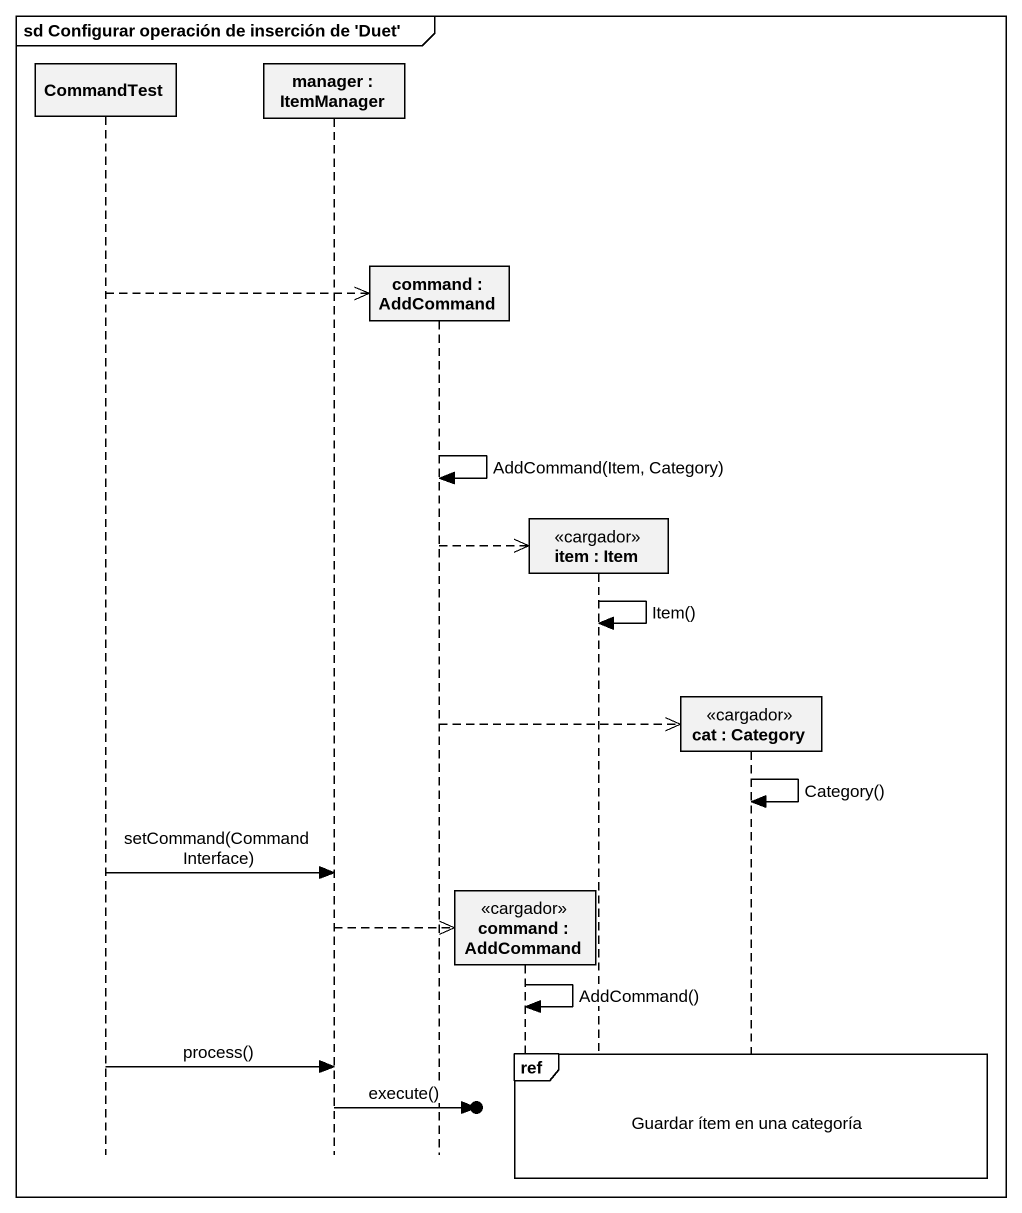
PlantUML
@startuml
mainframe sd Configurar operación de inserción de 'Duet'
hide footbox
participant CommandTest
participant "manager : ItemManager" as manager
participant "command : AddCommand" as command
participant "command : AddCommand" as command_2 <<cargador>>
participant "item : Item" as item <<cargador>>
participant "cat : Category" as cat <<cargador>>

CommandTest -->> command **
command -> command : AddCommand(Item, Category)
command -->> item **
item -> item : Item()
command -->> cat **
cat -> cat : Category()
CommandTest -> manager : setCommand(CommandInterface)
manager -->> command_2 **
command_2 -> command_2 : AddCommand()
ref over command_2, item, cat : Guardar ítem en una categoría
CommandTest -> manager : process()
manager ->o] : execute()
@enduml
